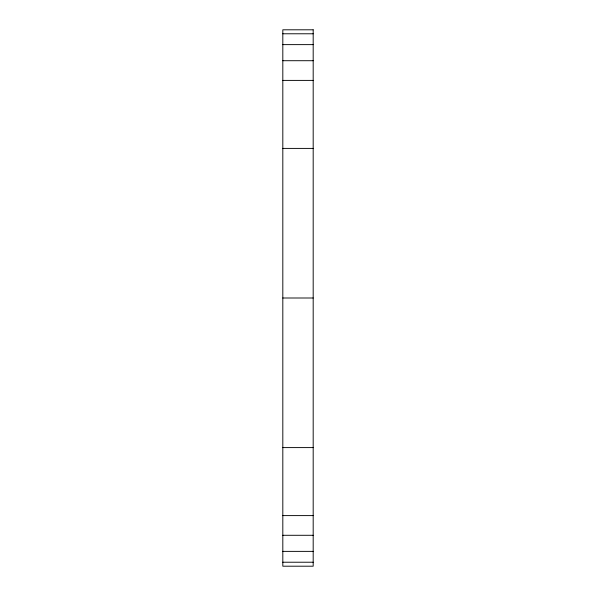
<?xml version="1.0" encoding="UTF-8"?>
<svg xmlns="http://www.w3.org/2000/svg" width="596" height="596" viewBox="0 0 596 596"><rect width="100%" height="100%" fill="white"/><g stroke="black" fill="none" stroke-linecap="round" stroke-linejoin="round"><path stroke-width="0.89" d="M282.817 33.778L313.183 33.778M282.817 44.625L313.183 44.625M282.817 60.71L313.183 60.71M282.817 80.4L313.183 80.4M282.817 148.404L313.183 148.404M282.817 298L313.183 298M282.817 447.596L313.183 447.596M282.817 515.6L313.183 515.6M282.817 535.29L313.183 535.29M282.817 551.375L313.183 551.375M282.817 562.222L313.183 562.222M313.183 29.8L282.817 29.8L282.817 566.2L313.183 566.2L313.183 29.8"/></g></svg>
